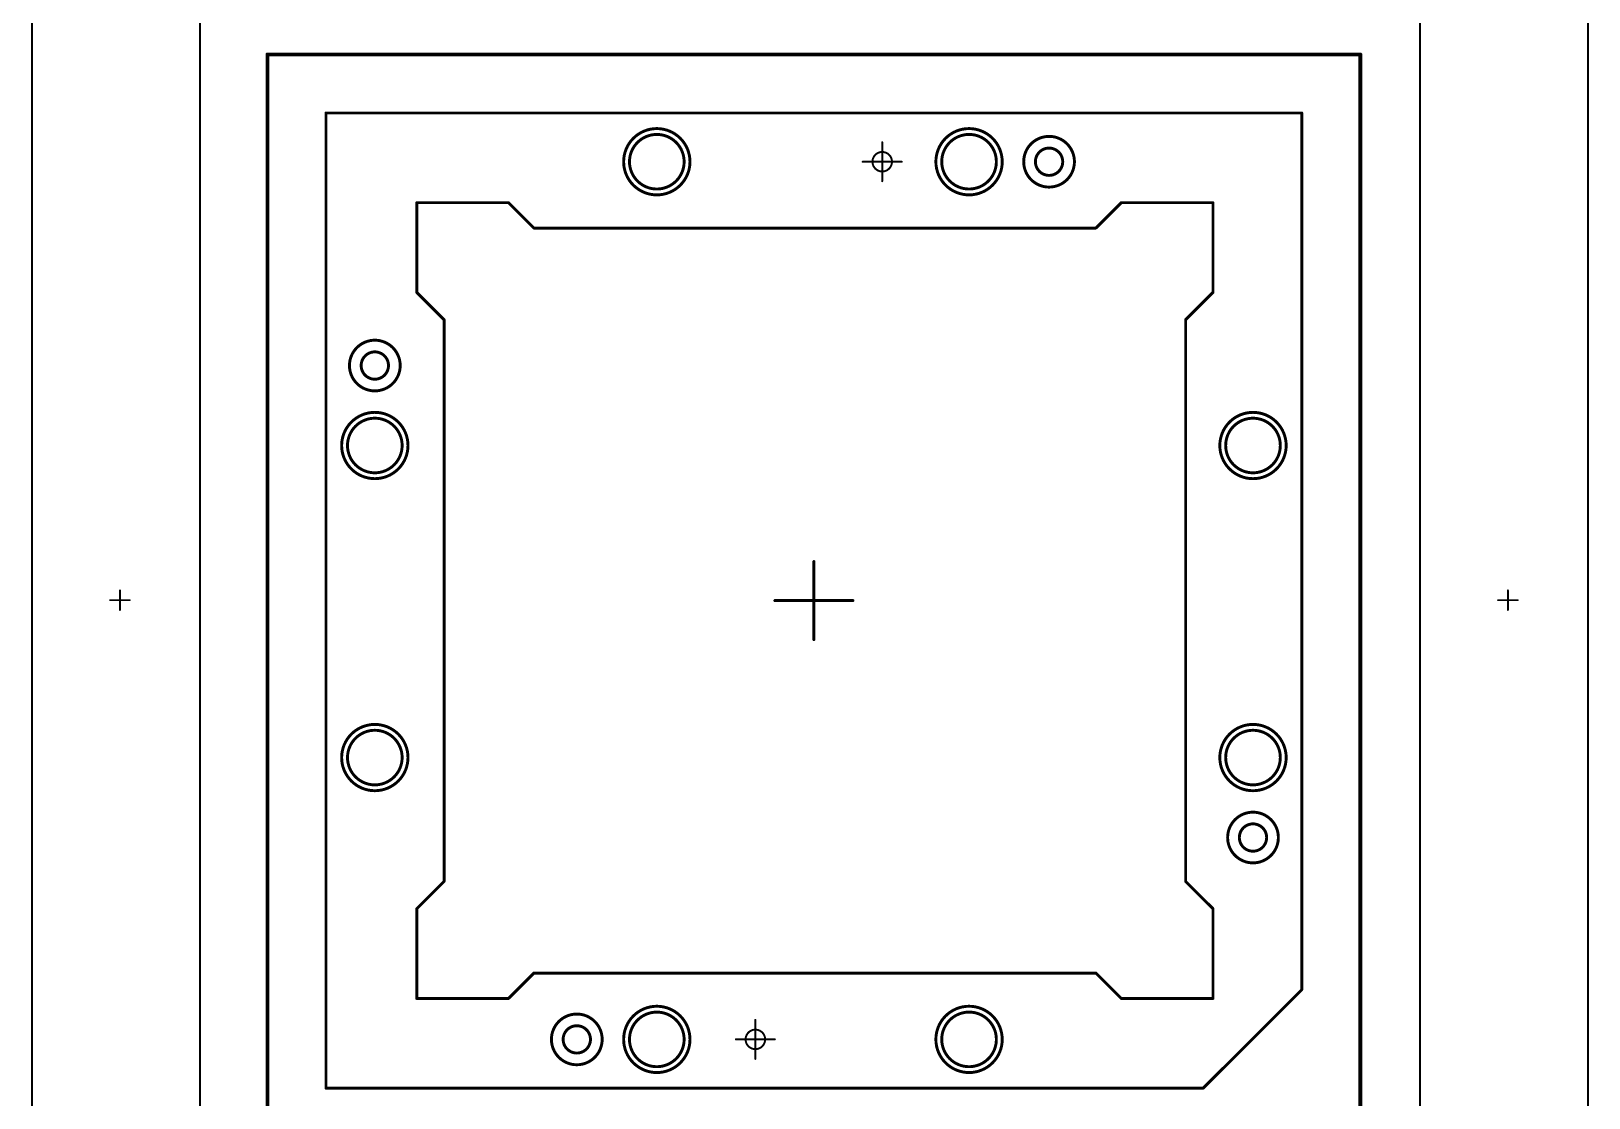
# Model space of a CAD drawing. Header units: millimetres. Extents: x 270 to 352, y 159 to 289.
# Drawn here: x 270.1 to 349.9, y 189.6 to 244.3 of the extents above; entities that cross this region are included whole.
import ezdxf

# ---------------------------------------------------------------- set-up
doc = ezdxf.new("R2010")
doc.units = ezdxf.units.MM
doc.layers.add('Mechanical15', color=56, linetype='Continuous')

msp = doc.modelspace()

# ---------------------------------------------------------------- linework, layer by layer
at = {"layer": 'Mechanical15'}
for points, const_width in [([(270.141, 181.571), (270.141, 248.571)], 0.1), ([(278.741, 181.571), (278.741, 248.571)], 0.1), ([(341.261, 181.571), (341.261, 248.571)], 0.1), ([(349.861, 181.571), (349.861, 248.571)], 0.1), ([(282.201, 243.061), (338.201, 243.061)], 0.2), ([(282.201, 187.061), (282.201, 243.061)], 0.2), ([(338.201, 187.061), (338.201, 243.061)], 0.2), ([(285.201, 190.061), (285.201, 240.061)], 0.15), ([(285.201, 240.061), (335.201, 240.061)], 0.15), ([(335.201, 195.111), (335.201, 240.061)], 0.15), ([(313.701, 236.561), (313.701, 238.561)], 0.1), ([(312.701, 237.561), (314.701, 237.561)], 0.1), ([(289.851, 230.861), (289.851, 235.461)], 0.15), ([(289.851, 235.461), (294.551, 235.461)], 0.15), ([(294.551, 235.461), (295.851, 234.161)], 0.15), ([(324.651, 234.161), (325.951, 235.461)], 0.15), ([(325.951, 235.461), (330.651, 235.461)], 0.15), ([(330.651, 230.861), (330.651, 235.461)], 0.15), ([(295.851, 234.161), (310.251, 234.161)], 0.15), ([(310.251, 234.161), (324.651, 234.161)], 0.15), ([(289.851, 230.861), (291.251, 229.461)], 0.15), ([(329.251, 229.461), (330.651, 230.861)], 0.15), ([(291.251, 215.061), (291.251, 229.461)], 0.15), ([(329.251, 215.061), (329.251, 229.461)], 0.15), ([(310.201, 213.061), (310.201, 217.061)], 0.15), ([(310.201, 213.611), (310.201, 216.511)], 0.15), ([(310.201, 213.611), (310.201, 216.511)], 0.15), ([(274.641, 214.581), (274.641, 215.581)], 0.1), ([(345.761, 214.581), (345.761, 215.581)], 0.1), ([(274.141, 215.081), (275.141, 215.081)], 0.1), ([(291.251, 200.661), (291.251, 215.061)], 0.15), ([(308.201, 215.061), (312.201, 215.061)], 0.15), ([(308.751, 215.061), (311.651, 215.061)], 0.15), ([(308.751, 215.061), (311.651, 215.061)], 0.15), ([(329.251, 200.661), (329.251, 215.061)], 0.15), ([(345.261, 215.081), (346.261, 215.081)], 0.1), ([(289.851, 199.261), (291.251, 200.661)], 0.15), ([(329.251, 200.661), (330.651, 199.261)], 0.15), ([(289.851, 194.661), (289.851, 199.261)], 0.15), ([(330.651, 194.661), (330.651, 199.261)], 0.15), ([(294.551, 194.661), (295.851, 195.961)], 0.15), ([(295.851, 195.961), (310.251, 195.961)], 0.15), ([(310.251, 195.961), (324.651, 195.961)], 0.15), ([(324.651, 195.961), (325.951, 194.661)], 0.15), ([(330.151, 190.061), (335.201, 195.111)], 0.15), ([(289.851, 194.661), (294.551, 194.661)], 0.15), ([(325.951, 194.661), (330.651, 194.661)], 0.15), ([(307.201, 191.561), (307.201, 193.561)], 0.1), ([(306.201, 192.561), (308.201, 192.561)], 0.1), ([(285.201, 190.061), (285.251, 190.061)], 0.15), ([(285.251, 190.061), (330.151, 190.061)], 0.15)]:
    msp.add_lwpolyline(points, dxfattribs=dict(at, const_width=const_width))
for points, const_width in [([(282.151, 243.061, 1), (282.251, 243.061, 1)], 0.1), ([(282.151, 243.061, 1), (282.251, 243.061, 1)], 0.1), ([(338.151, 243.061, 1), (338.251, 243.061, 1)], 0.1), ([(338.151, 243.061, 1), (338.251, 243.061, 1)], 0.1), ([(285.163, 240.061, 1), (285.238, 240.061, 1)], 0.075), ([(285.163, 240.061, 1), (285.238, 240.061, 1)], 0.075), ([(335.163, 240.061, 1), (335.238, 240.061, 1)], 0.075), ([(335.163, 240.061, 1), (335.238, 240.061, 1)], 0.075), ([(303.851, 237.561, 1), (300.451, 237.561, 1)], 0.15), ([(303.551, 237.561, 1), (300.751, 237.561, 1)], 0.15), ([(319.851, 237.561, 1), (316.451, 237.561, 1)], 0.15), ([(319.551, 237.561, 1), (316.751, 237.561, 1)], 0.15), ([(323.551, 237.561, 1), (320.951, 237.561, 1)], 0.15), ([(314.201, 237.561, 1), (313.201, 237.561, 1)], 0.1), ([(313.676, 238.561, 1), (313.726, 238.561, 1)], 0.05), ([(322.951, 237.561, 1), (321.551, 237.561, 1)], 0.15), ([(300.413, 237.561, 1), (300.488, 237.561, 1)], 0.075), ([(300.713, 237.561, 1), (300.788, 237.561, 1)], 0.075), ([(303.513, 237.561, 1), (303.588, 237.561, 1)], 0.075), ([(303.813, 237.561, 1), (303.888, 237.561, 1)], 0.075), ([(312.676, 237.561, 1), (312.726, 237.561, 1)], 0.05), ([(313.176, 237.561, 1), (313.226, 237.561, 1)], 0.05), ([(314.176, 237.561, 1), (314.226, 237.561, 1)], 0.05), ([(314.676, 237.561, 1), (314.726, 237.561, 1)], 0.05), ([(316.413, 237.561, 1), (316.488, 237.561, 1)], 0.075), ([(316.713, 237.561, 1), (316.788, 237.561, 1)], 0.075), ([(319.513, 237.561, 1), (319.588, 237.561, 1)], 0.075), ([(319.813, 237.561, 1), (319.888, 237.561, 1)], 0.075), ([(320.913, 237.561, 1), (320.988, 237.561, 1)], 0.075), ([(321.513, 237.561, 1), (321.588, 237.561, 1)], 0.075), ([(322.913, 237.561, 1), (322.988, 237.561, 1)], 0.075), ([(323.513, 237.561, 1), (323.588, 237.561, 1)], 0.075), ([(313.676, 236.561, 1), (313.726, 236.561, 1)], 0.05), ([(289.813, 235.461, 1), (289.888, 235.461, 1)], 0.075), ([(289.813, 235.461, 1), (289.888, 235.461, 1)], 0.075), ([(294.513, 235.461, 1), (294.588, 235.461, 1)], 0.075), ([(294.513, 235.461, 1), (294.588, 235.461, 1)], 0.075), ([(325.913, 235.461, 1), (325.988, 235.461, 1)], 0.075), ([(325.913, 235.461, 1), (325.988, 235.461, 1)], 0.075), ([(330.613, 235.461, 1), (330.688, 235.461, 1)], 0.075), ([(330.613, 235.461, 1), (330.688, 235.461, 1)], 0.075), ([(295.813, 234.161, 1), (295.888, 234.161, 1)], 0.075), ([(295.813, 234.161, 1), (295.888, 234.161, 1)], 0.075), ([(310.213, 234.161, 1), (310.288, 234.161, 1)], 0.075), ([(310.213, 234.161, 1), (310.288, 234.161, 1)], 0.075), ([(324.613, 234.161, 1), (324.688, 234.161, 1)], 0.075), ([(324.613, 234.161, 1), (324.688, 234.161, 1)], 0.075), ([(289.813, 230.861, 1), (289.888, 230.861, 1)], 0.075), ([(289.813, 230.861, 1), (289.888, 230.861, 1)], 0.075), ([(330.613, 230.861, 1), (330.688, 230.861, 1)], 0.075), ([(330.613, 230.861, 1), (330.688, 230.861, 1)], 0.075), ([(291.213, 229.461, 1), (291.288, 229.461, 1)], 0.075), ([(291.213, 229.461, 1), (291.288, 229.461, 1)], 0.075), ([(329.213, 229.461, 1), (329.288, 229.461, 1)], 0.075), ([(329.213, 229.461, 1), (329.288, 229.461, 1)], 0.075), ([(289.001, 227.111, 1), (286.401, 227.111, 1)], 0.15), ([(288.401, 227.111, 1), (287.001, 227.111, 1)], 0.15), ([(286.363, 227.111, 1), (286.438, 227.111, 1)], 0.075), ([(286.963, 227.111, 1), (287.038, 227.111, 1)], 0.075), ([(288.363, 227.111, 1), (288.438, 227.111, 1)], 0.075), ([(288.963, 227.111, 1), (289.038, 227.111, 1)], 0.075), ([(289.401, 223.011, 1), (286.001, 223.011, 1)], 0.15), ([(289.101, 223.011, 1), (286.301, 223.011, 1)], 0.15), ([(334.401, 223.011, 1), (331.001, 223.011, 1)], 0.15), ([(334.101, 223.011, 1), (331.301, 223.011, 1)], 0.15), ([(285.963, 223.011, 1), (286.038, 223.011, 1)], 0.075), ([(286.263, 223.011, 1), (286.338, 223.011, 1)], 0.075), ([(289.063, 223.011, 1), (289.138, 223.011, 1)], 0.075), ([(289.363, 223.011, 1), (289.438, 223.011, 1)], 0.075), ([(330.963, 223.011, 1), (331.038, 223.011, 1)], 0.075), ([(331.263, 223.011, 1), (331.338, 223.011, 1)], 0.075), ([(334.063, 223.011, 1), (334.138, 223.011, 1)], 0.075), ([(334.363, 223.011, 1), (334.438, 223.011, 1)], 0.075), ([(310.163, 217.061, 1), (310.238, 217.061, 1)], 0.075), ([(310.163, 216.511, 1), (310.238, 216.511, 1)], 0.075), ([(310.163, 216.511, 1), (310.238, 216.511, 1)], 0.075), ([(274.616, 215.581, 1), (274.666, 215.581, 1)], 0.05), ([(345.736, 215.581, 1), (345.786, 215.581, 1)], 0.05), ([(274.116, 215.081, 1), (274.166, 215.081, 1)], 0.05), ([(275.116, 215.081, 1), (275.166, 215.081, 1)], 0.05), ([(291.213, 215.061, 1), (291.288, 215.061, 1)], 0.075), ([(291.213, 215.061, 1), (291.288, 215.061, 1)], 0.075), ([(308.163, 215.061, 1), (308.238, 215.061, 1)], 0.075), ([(308.713, 215.061, 1), (308.788, 215.061, 1)], 0.075), ([(308.713, 215.061, 1), (308.788, 215.061, 1)], 0.075), ([(311.613, 215.061, 1), (311.688, 215.061, 1)], 0.075), ([(311.613, 215.061, 1), (311.688, 215.061, 1)], 0.075), ([(312.163, 215.061, 1), (312.238, 215.061, 1)], 0.075), ([(329.213, 215.061, 1), (329.288, 215.061, 1)], 0.075), ([(329.213, 215.061, 1), (329.288, 215.061, 1)], 0.075), ([(345.236, 215.081, 1), (345.286, 215.081, 1)], 0.05), ([(346.236, 215.081, 1), (346.286, 215.081, 1)], 0.05), ([(274.616, 214.581, 1), (274.666, 214.581, 1)], 0.05), ([(345.736, 214.581, 1), (345.786, 214.581, 1)], 0.05), ([(310.163, 213.611, 1), (310.238, 213.611, 1)], 0.075), ([(310.163, 213.611, 1), (310.238, 213.611, 1)], 0.075), ([(310.163, 213.061, 1), (310.238, 213.061, 1)], 0.075), ([(289.401, 207.011, 1), (286.001, 207.011, 1)], 0.15), ([(289.101, 207.011, 1), (286.301, 207.011, 1)], 0.15), ([(334.401, 207.011, 1), (331.001, 207.011, 1)], 0.15), ([(334.101, 207.011, 1), (331.301, 207.011, 1)], 0.15), ([(285.963, 207.011, 1), (286.038, 207.011, 1)], 0.075), ([(286.263, 207.011, 1), (286.338, 207.011, 1)], 0.075), ([(289.063, 207.011, 1), (289.138, 207.011, 1)], 0.075), ([(289.363, 207.011, 1), (289.438, 207.011, 1)], 0.075), ([(330.963, 207.011, 1), (331.038, 207.011, 1)], 0.075), ([(331.263, 207.011, 1), (331.338, 207.011, 1)], 0.075), ([(334.063, 207.011, 1), (334.138, 207.011, 1)], 0.075), ([(334.363, 207.011, 1), (334.438, 207.011, 1)], 0.075), ([(334.001, 202.911, 1), (331.401, 202.911, 1)], 0.15), ([(333.401, 202.911, 1), (332.001, 202.911, 1)], 0.15), ([(331.363, 202.911, 1), (331.438, 202.911, 1)], 0.075), ([(331.963, 202.911, 1), (332.038, 202.911, 1)], 0.075), ([(333.363, 202.911, 1), (333.438, 202.911, 1)], 0.075), ([(333.963, 202.911, 1), (334.038, 202.911, 1)], 0.075), ([(291.213, 200.661, 1), (291.288, 200.661, 1)], 0.075), ([(291.213, 200.661, 1), (291.288, 200.661, 1)], 0.075), ([(329.213, 200.661, 1), (329.288, 200.661, 1)], 0.075), ([(329.213, 200.661, 1), (329.288, 200.661, 1)], 0.075), ([(289.813, 199.261, 1), (289.888, 199.261, 1)], 0.075), ([(289.813, 199.261, 1), (289.888, 199.261, 1)], 0.075), ([(330.613, 199.261, 1), (330.688, 199.261, 1)], 0.075), ([(330.613, 199.261, 1), (330.688, 199.261, 1)], 0.075), ([(295.813, 195.961, 1), (295.888, 195.961, 1)], 0.075), ([(295.813, 195.961, 1), (295.888, 195.961, 1)], 0.075), ([(310.213, 195.961, 1), (310.288, 195.961, 1)], 0.075), ([(310.213, 195.961, 1), (310.288, 195.961, 1)], 0.075), ([(324.613, 195.961, 1), (324.688, 195.961, 1)], 0.075), ([(324.613, 195.961, 1), (324.688, 195.961, 1)], 0.075), ([(335.163, 195.111, 1), (335.238, 195.111, 1)], 0.075), ([(335.163, 195.111, 1), (335.238, 195.111, 1)], 0.075), ([(289.813, 194.661, 1), (289.888, 194.661, 1)], 0.075), ([(289.813, 194.661, 1), (289.888, 194.661, 1)], 0.075), ([(294.513, 194.661, 1), (294.588, 194.661, 1)], 0.075), ([(294.513, 194.661, 1), (294.588, 194.661, 1)], 0.075), ([(303.851, 192.561, 1), (300.451, 192.561, 1)], 0.15), ([(303.551, 192.561, 1), (300.751, 192.561, 1)], 0.15), ([(319.851, 192.561, 1), (316.451, 192.561, 1)], 0.15), ([(319.551, 192.561, 1), (316.751, 192.561, 1)], 0.15), ([(325.913, 194.661, 1), (325.988, 194.661, 1)], 0.075), ([(325.913, 194.661, 1), (325.988, 194.661, 1)], 0.075), ([(330.613, 194.661, 1), (330.688, 194.661, 1)], 0.075), ([(330.613, 194.661, 1), (330.688, 194.661, 1)], 0.075), ([(299.351, 192.561, 1), (296.751, 192.561, 1)], 0.15), ([(298.751, 192.561, 1), (297.351, 192.561, 1)], 0.15), ([(307.176, 193.561, 1), (307.226, 193.561, 1)], 0.05), ([(296.713, 192.561, 1), (296.788, 192.561, 1)], 0.075), ([(297.313, 192.561, 1), (297.388, 192.561, 1)], 0.075), ([(298.713, 192.561, 1), (298.788, 192.561, 1)], 0.075), ([(299.313, 192.561, 1), (299.388, 192.561, 1)], 0.075), ([(300.413, 192.561, 1), (300.488, 192.561, 1)], 0.075), ([(300.713, 192.561, 1), (300.788, 192.561, 1)], 0.075), ([(303.513, 192.561, 1), (303.588, 192.561, 1)], 0.075), ([(303.813, 192.561, 1), (303.888, 192.561, 1)], 0.075), ([(306.176, 192.561, 1), (306.226, 192.561, 1)], 0.05), ([(307.701, 192.561, 1), (306.701, 192.561, 1)], 0.1), ([(306.676, 192.561, 1), (306.726, 192.561, 1)], 0.05), ([(307.676, 192.561, 1), (307.726, 192.561, 1)], 0.05), ([(308.176, 192.561, 1), (308.226, 192.561, 1)], 0.05), ([(316.413, 192.561, 1), (316.488, 192.561, 1)], 0.075), ([(316.713, 192.561, 1), (316.788, 192.561, 1)], 0.075), ([(319.513, 192.561, 1), (319.588, 192.561, 1)], 0.075), ([(319.813, 192.561, 1), (319.888, 192.561, 1)], 0.075), ([(307.176, 191.561, 1), (307.226, 191.561, 1)], 0.05), ([(285.163, 190.061, 1), (285.238, 190.061, 1)], 0.075), ([(285.163, 190.061, 1), (285.238, 190.061, 1)], 0.075), ([(285.213, 190.061, 1), (285.288, 190.061, 1)], 0.075), ([(285.213, 190.061, 1), (285.288, 190.061, 1)], 0.075), ([(330.113, 190.061, 1), (330.188, 190.061, 1)], 0.075), ([(330.113, 190.061, 1), (330.188, 190.061, 1)], 0.075)]:
    msp.add_lwpolyline(points, format="xyb", close=True, dxfattribs=dict(at, const_width=const_width))

doc.saveas('drawing.dxf')
